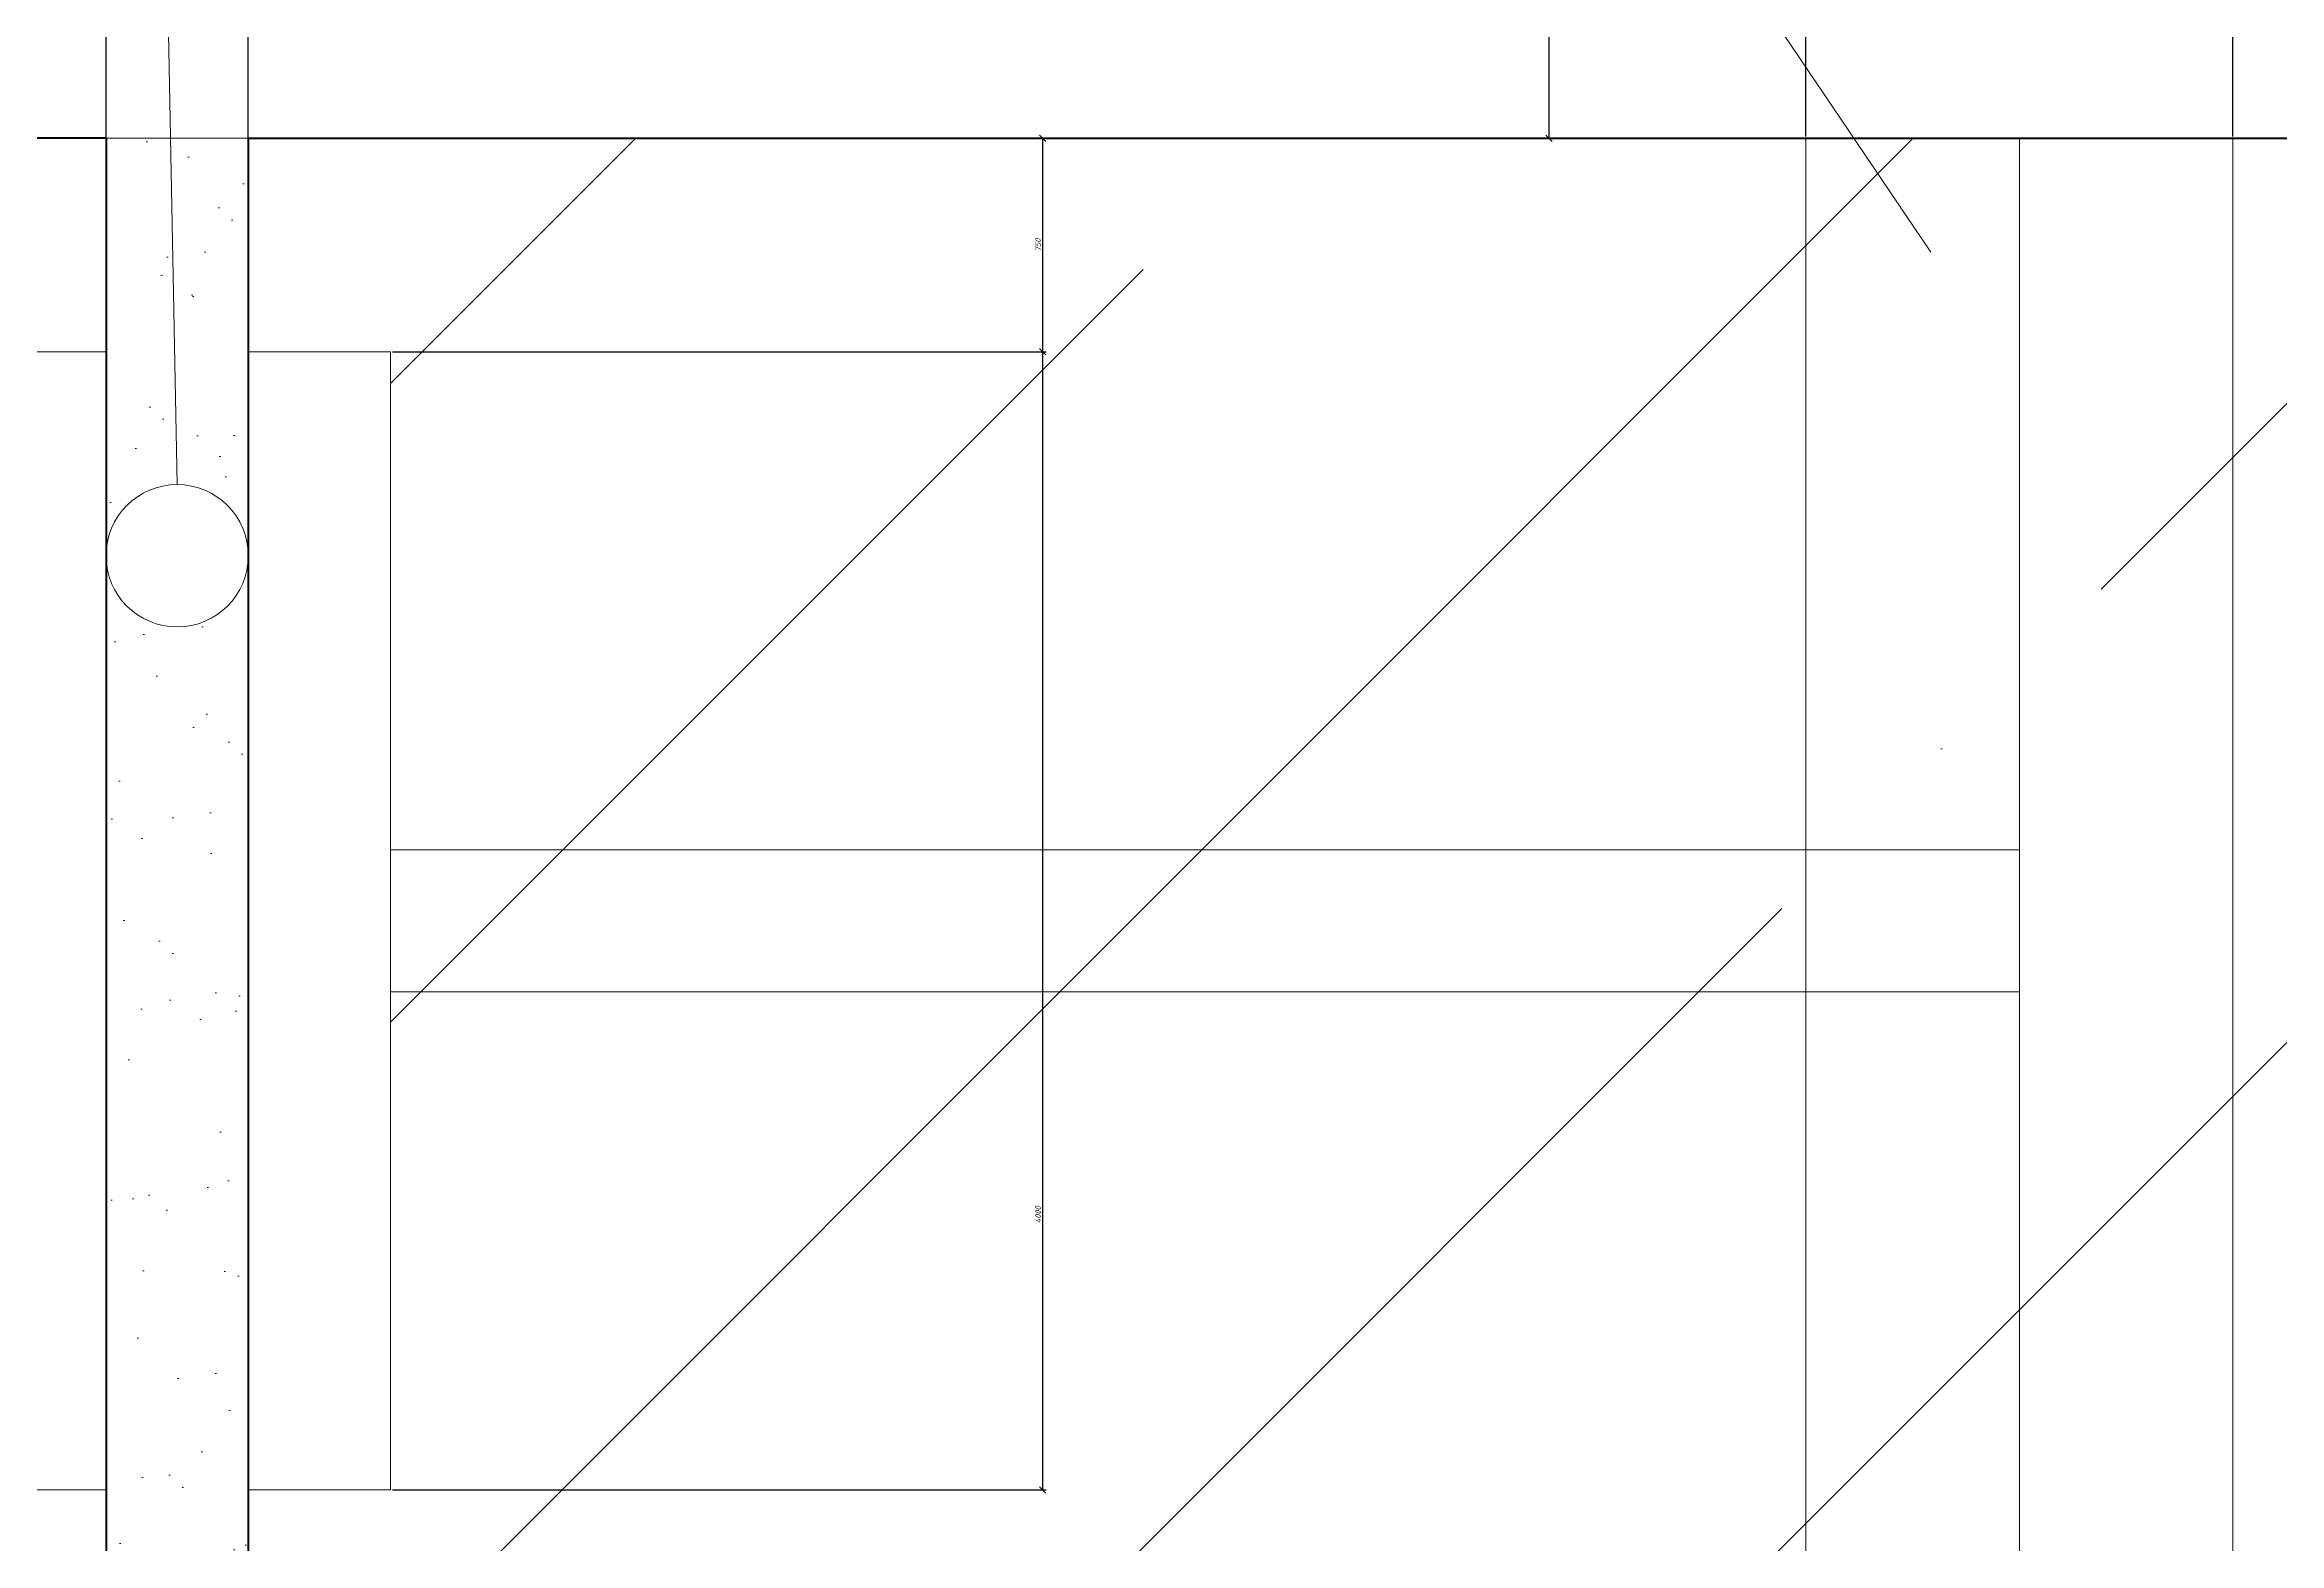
# Model space of a CAD drawing. Header units: millimetres. Extents: x -10163 to 1081624, y -5450 to 417560.
# Drawn here: x 387283 to 388068, y 38571 to 39098 of the extents above; entities that cross this region are included whole.
import ezdxf

# ---------------------------------------------------------------- set-up
doc = ezdxf.new("R2010")
doc.units = ezdxf.units.MM
doc.header["$PDMODE"] = 35
doc.styles.add('2', font='isocpeui.ttf', dxfattribs={"height": 2})
doc.dimstyles.new('Узлы', dxfattribs={"dimtxt": 2.5, "dimasz": 2.25, "dimexe": 1.25, "dimexo": 0.625, "dimtad": 1, "dimdec": 0, "dimlfac": 10, "dimtxsty": '2', "dimblk": 'OBLIQUE', "dimcen": 2.5, "dimadec": 0, "dimazin": 0, "dimtfac": 1, "dimtdec": 0, "dimtmove": 0, "dimatfit": 3, "dimldrblk": 'OBLIQUE', "dimfxl": 1.25, "dimarcsym": 0})

# ---------------------------------------------------------------- blocks, each defined once
blk = doc.blocks.new('_Oblique')
at = {"color": 0, "linetype": 'ByBlock', "lineweight": -2}
blk.add_line((-0.5, -0.5), (0.5, 0.5), dxfattribs=at)
blk = doc.blocks.new('*D1001')
at = {"color": 0, "lineweight": -2, "transparency": 16777216}
for p, q in [((388602.88, 39844.7), (387810.02, 39844.7)), ((387811.27, 39064.7), (387811.27, 39844.7)), ((387981.62, 39064.7), (387810.02, 39064.7))]:
    blk.add_line(p, q, dxfattribs=at)
at = {"layer": 'Defpoints', "color": 0, "transparency": 16777216}
for p in [(387811.27, 39844.7), (388603.5, 39844.7), (387982.24, 39064.7)]:
    blk.add_point(p, dxfattribs=at)
at = {"color": 0, "lineweight": -2, "transparency": 16777216, "xscale": 2.25, "yscale": 2.25, "zscale": 2.25}
for p, rotation in [((387811.27, 39844.7), 90), ((387811.27, 39064.7), 270)]:
    blk.add_blockref('_Oblique', p, dxfattribs=dict(at, rotation=rotation))
at = {"color": 0, "lineweight": 13, "transparency": 16777216, "insert": (387809.64, 39593.26), "char_height": 2, "attachment_point": 5, "rotation": 90, "style": '2'}
blk.add_mtext('7800', dxfattribs=at)
blk = doc.blocks.new('*D1002')
at = {"color": 0, "lineweight": -2, "transparency": 16777216}
for p, q in [((387354.11, 39065.32), (387354.11, 40268.48)), ((388454.11, 39065.32), (388454.11, 40268.48)), ((387354.11, 40267.23), (388454.11, 40267.23))]:
    blk.add_line(p, q, dxfattribs=at)
at = {"layer": 'Defpoints', "color": 0, "transparency": 16777216}
for p in [(388454.11, 40267.23), (387354.11, 39064.7), (388454.11, 39064.7)]:
    blk.add_point(p, dxfattribs=at)
at = {"color": 0, "lineweight": -2, "transparency": 16777216, "xscale": 2.25, "yscale": 2.25, "zscale": 2.25, "rotation": 180}
blk.add_blockref('_Oblique', (387354.11, 40267.23), dxfattribs=at)
at = {"color": 0, "lineweight": -2, "transparency": 16777216, "xscale": 2.25, "yscale": 2.25, "zscale": 2.25}
blk.add_blockref('_Oblique', (388454.11, 40267.23), dxfattribs=at)
at = {"color": 0, "lineweight": 13, "transparency": 16777216, "insert": (387904.11, 40268.86), "char_height": 2, "attachment_point": 5, "style": '2'}
blk.add_mtext('11000', dxfattribs=at)
blk = doc.blocks.new('*D1005')
at = {"color": 0, "lineweight": -2, "transparency": 16777216}
for p, q in [((387304.11, 38733.59), (387304.11, 39603.16)), ((387354.11, 39601.91), (387304.11, 39601.91)), ((387354.11, 38733.59), (387354.11, 39603.16))]:
    blk.add_line(p, q, dxfattribs=at)
at = {"layer": 'Defpoints', "color": 0, "transparency": 16777216}
for p in [(387304.11, 39601.91), (387304.11, 38732.97), (387354.11, 38732.97)]:
    blk.add_point(p, dxfattribs=at)
at = {"color": 0, "lineweight": -2, "transparency": 16777216, "xscale": 2.25, "yscale": 2.25, "zscale": 2.25, "rotation": 180}
blk.add_blockref('_Oblique', (387304.11, 39601.91), dxfattribs=at)
at = {"color": 0, "lineweight": -2, "transparency": 16777216, "xscale": 2.25, "yscale": 2.25, "zscale": 2.25}
blk.add_blockref('_Oblique', (387354.11, 39601.91), dxfattribs=at)
at = {"color": 0, "lineweight": 13, "transparency": 16777216, "insert": (387329.11, 39603.53), "char_height": 2, "attachment_point": 5, "style": '2'}
blk.add_mtext('500', dxfattribs=at)
blk = doc.blocks.new('*D1010')
at = {"color": 0, "lineweight": -2, "transparency": 16777216}
for p, q in [((387901.59, 39065.32), (387901.59, 39421.54)), ((387901.59, 39420.29), (388051.59, 39420.29)), ((388051.59, 39065.32), (388051.59, 39421.54))]:
    blk.add_line(p, q, dxfattribs=at)
at = {"layer": 'Defpoints', "color": 0, "transparency": 16777216}
for p in [(388051.59, 39420.29), (387901.59, 39064.7), (388051.59, 39064.7)]:
    blk.add_point(p, dxfattribs=at)
at = {"color": 0, "lineweight": -2, "transparency": 16777216, "xscale": 2.25, "yscale": 2.25, "zscale": 2.25, "rotation": 180}
blk.add_blockref('_Oblique', (387901.59, 39420.29), dxfattribs=at)
at = {"color": 0, "lineweight": -2, "transparency": 16777216, "xscale": 2.25, "yscale": 2.25, "zscale": 2.25}
blk.add_blockref('_Oblique', (388051.59, 39420.29), dxfattribs=at)
at = {"color": 0, "lineweight": 13, "transparency": 16777216, "insert": (387976.59, 39421.92), "char_height": 2, "attachment_point": 5, "style": '2'}
blk.add_mtext('1500', dxfattribs=at)
blk = doc.blocks.new('*D1015')
at = {"color": 0, "lineweight": -2, "transparency": 16777216}
for p, q in [((387404.73, 38989.7), (387634.57, 38989.7)), ((387633.32, 38589.7), (387633.32, 38989.7)), ((387404.73, 38589.7), (387634.57, 38589.7))]:
    blk.add_line(p, q, dxfattribs=at)
at = {"layer": 'Defpoints', "color": 0, "transparency": 16777216}
for p in [(387404.11, 38989.7), (387633.32, 38989.7), (387404.11, 38589.7)]:
    blk.add_point(p, dxfattribs=at)
at = {"color": 0, "lineweight": -2, "transparency": 16777216, "xscale": 2.25, "yscale": 2.25, "zscale": 2.25}
for p, rotation in [((387633.32, 38989.7), 90), ((387633.32, 38589.7), 270)]:
    blk.add_blockref('_Oblique', p, dxfattribs=dict(at, rotation=rotation))
at = {"color": 0, "lineweight": 13, "transparency": 16777216, "insert": (387631.7, 38686.4), "char_height": 2, "attachment_point": 5, "rotation": 90, "style": '2'}
blk.add_mtext('4000', dxfattribs=at)
blk = doc.blocks.new('*D1016')
at = {"color": 0, "lineweight": -2, "transparency": 16777216}
for p, q in [((387633.32, 38989.7), (387633.32, 39064.7)), ((387633.95, 39064.7), (387634.57, 39064.7)), ((387633.95, 38989.7), (387634.57, 38989.7))]:
    blk.add_line(p, q, dxfattribs=at)
at = {"layer": 'Defpoints', "color": 0, "transparency": 16777216}
for p in [(387633.32, 39064.7), (387633.32, 39064.7), (387633.32, 38989.7)]:
    blk.add_point(p, dxfattribs=at)
at = {"color": 0, "lineweight": -2, "transparency": 16777216, "xscale": 2.25, "yscale": 2.25, "zscale": 2.25}
for p, rotation in [((387633.32, 39064.7), 90), ((387633.32, 38989.7), 270)]:
    blk.add_blockref('_Oblique', p, dxfattribs=dict(at, rotation=rotation))
at = {"color": 0, "lineweight": 13, "transparency": 16777216, "insert": (387631.69, 39027.2), "char_height": 2, "attachment_point": 5, "rotation": 90, "style": '2'}
blk.add_mtext('750', dxfattribs=at)

msp = doc.modelspace()

# ---------------------------------------------------------------- hatches: boundary and pattern name
at = {"lineweight": 13}
h = msp.add_hatch(dxfattribs=at)
h.set_pattern_fill('ANSI35', color=256, scale=50, style=0)
h.set_pattern_definition([(45, (334797.16, 16455.45), (-224.5064, 224.5064), []), (45, (335021.66, 16455.45), (-224.5064, 224.5064), [396.875, -79.375, 0, -79.375])])
edge = h.paths.add_edge_path()
edge.add_line((387404.107, 38589.695), (387354.107, 38589.695))
edge.add_line((387354.107, 38589.695), (387354.107, 38064.695))
edge.add_line((387354.107, 38064.695), (387710.97, 37886.264))
edge.add_line((387710.97, 37886.264), (388242.201, 38680.713))
edge.add_line((388242.201, 38680.713), (388465.448, 38779.344))
edge.add_line((388465.448, 38779.344), (388505.859, 38940.352))
edge.add_arc((388408.867, 38964.695), 100, 345.910784, 450)
edge.add_line((388408.867, 39064.695), (387354.107, 39064.695))
edge.add_line((387354.107, 39064.695), (387354.107, 38989.695))
edge.add_line((387354.107, 38989.695), (387404.107, 38989.695))
edge.add_line((387404.107, 38989.695), (387404.107, 38589.695))
h.paths.add_polyline_path([(387254.107, 38989.695), (387304.107, 38989.695), (387304.107, 39064.695), (385017.228, 39064.695), (385017.228, 38715.693), (386735.942, 38714.943), (386860.97, 37586.264), (387660.97, 37586.264), (387660.97, 37886.264), (387304.107, 38064.695), (387304.107, 38589.695), (387254.107, 38589.695)])
h = msp.add_hatch(dxfattribs=at)
h.set_pattern_fill('AR-SAND', color=256, style=0)
h.set_pattern_definition([(37.5, (334797.157, 16455.45), (-1.60003, 48.941324), [0, -38.608, 0, -43.18, 0, -41.275]), (7.5, (334797.16, 16455.45), (44.95233, 71.68251), [0, -20.828, 0, -34.798, 0, -13.335]), (327.5, (334765.915, 16455.45), (79.099237, 0.14372), [0, -12.7, 0, -45.72, 0, -59.69]), (317.5, (334765.915, 16455.45), (76.355645, 22.29293), [0, -6.35, 0, -29.972, 0, -34.29])])
h.paths.add_polyline_path([(387354.107, 38917.982, -1), (387304.107, 38917.982), (387304.107, 38064.695), (387660.97, 37886.264), (387710.97, 37886.264), (387354.107, 38064.695)])
h.paths.add_polyline_path([(387326.737, 39064.695), (387304.107, 39064.695), (387304.107, 38917.982, -0.4142136), (387329.107, 38942.982)])
h.paths.add_polyline_path([(387354.107, 39064.695), (387326.737, 39064.695), (387329.107, 38942.982, -0.4142136), (387354.107, 38917.982)])

# ---------------------------------------------------------------- linework, layer by layer
for p, q in [((387195.338, 40135.852), (387945.425, 39024.709)), ((387329.107, 38942.982), (387324.649, 39171.986)), ((387304.107, 39064.695), (387354.107, 39064.695)), ((387901.585, 38171.327), (387901.585, 39064.695)), ((387976.585, 38283.489), (387976.585, 39064.695)), ((388051.585, 38395.65), (388051.585, 39064.695)), ((387304.107, 38989.695), (387254.107, 38989.695)), ((387354.107, 38989.695), (387404.107, 38989.695)), ((387404.107, 38989.695), (387404.107, 38589.695)), ((387404.107, 38814.695), (387976.585, 38814.695)), ((387404.107, 38764.695), (387976.585, 38764.695)), ((387254.107, 38589.695), (387304.107, 38589.695)), ((387404.107, 38589.695), (387354.107, 38589.695))]:
    msp.add_line(p, q, dxfattribs=at)
at = {"lineweight": 50}
for p, q in [((387304.107, 39064.695), (385017.228, 39064.695)), ((387304.107, 39064.695), (387304.107, 38064.695)), ((387354.107, 39064.695), (387354.107, 38084.695)), ((387354.107, 39064.695), (387354.107, 38064.695)), ((387354.107, 39064.695), (388458.639, 39064.695)), ((387354.107, 39064.695), (387354.107, 38064.695))]:
    msp.add_line(p, q, dxfattribs=at)
at = {"lineweight": 13}
msp.add_circle((387329.107, 38917.982), 25, dxfattribs=at)

# ---------------------------------------------------------------- dimensions: what is measured, and where the dimension line sits
for base, p1, p2, picture, middle in [((388454.107, 40267.231), (387354.107, 39064.695), (388454.107, 39064.695), '*D1002', (387904.107, 40267.231)), ((388051.585, 39420.295), (387901.585, 39064.695), (388051.585, 39064.695), '*D1010', (387976.585, 39420.295))]:
    dim = msp.add_linear_dim(base=base, p1=p1, p2=p2, dimstyle='Узлы', dxfattribs=at)
    dim.commit()
    dim.dimension.update_dxf_attribs({"geometry": picture, "text_midpoint": middle, "dimtype": 160})
for base, p1, p2, picture, middle in [((387811.273, 39844.695), (387982.244, 39064.695), (388603.503, 39844.695), '*D1001', (387811.273, 39593.257)), ((387633.325, 38989.695), (387404.107, 38589.695), (387404.107, 38989.695), '*D1015', (387633.325, 38686.396))]:
    dim = msp.add_linear_dim(base=base, p1=p1, p2=p2, angle=90, dimstyle='Узлы', dxfattribs=at)
    dim.commit()
    dim.dimension.update_dxf_attribs({"geometry": picture, "text_midpoint": middle, "dimtype": 160})
dim = msp.add_linear_dim(base=(387304.107, 39601.909), p1=(387354.107, 38732.969), p2=(387304.107, 38732.969), dimstyle='Узлы', dxfattribs=at)
dim.commit()
dim.dimension.update_dxf_attribs({"geometry": '*D1005', "text_midpoint": (387329.107, 39603.534)})
dim = msp.add_linear_dim(base=(387633.325, 39064.695), p1=(387633.325, 38989.695), p2=(387633.325, 39064.695), angle=90, dimstyle='Узлы', dxfattribs=at)
dim.commit()
dim.dimension.update_dxf_attribs({"geometry": '*D1016', "text_midpoint": (387631.687, 39027.195)})

doc.saveas('drawing.dxf')
